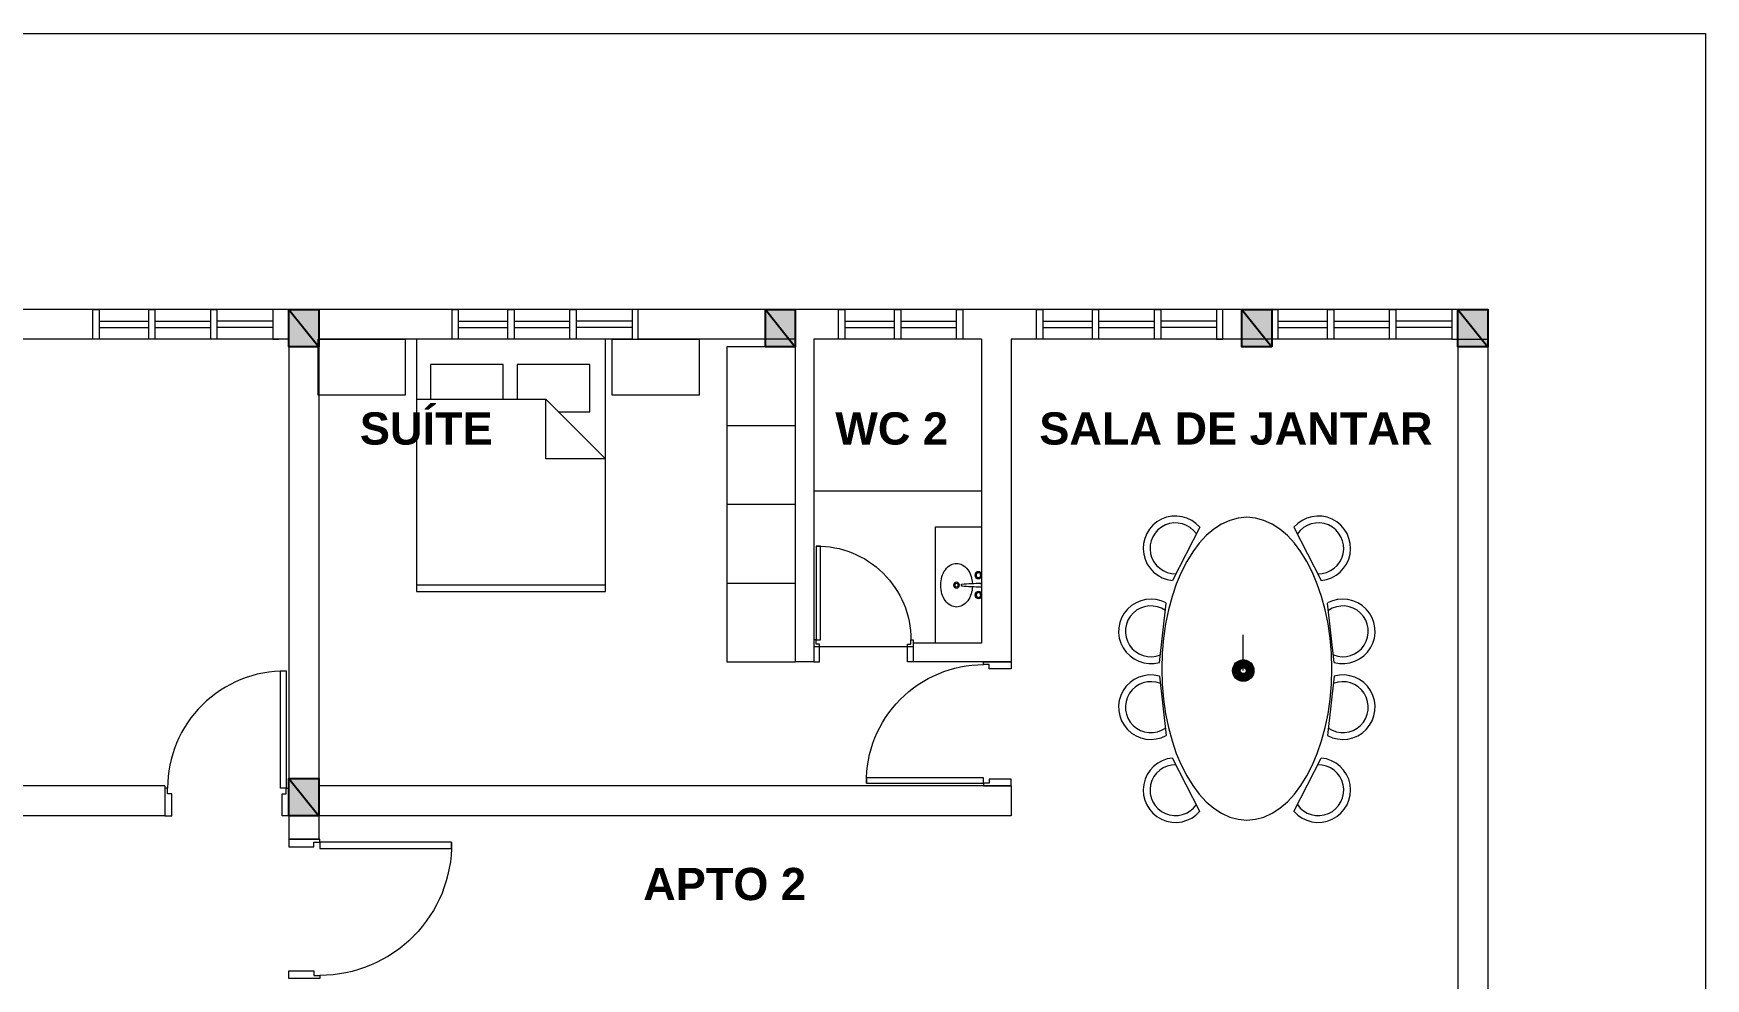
# Model space of a CAD drawing. Header units: millimetres. Extents: x 4398 to 4524, y 1896 to 1957.
# Drawn here: x 4425.44 to 4438.91, y 1942.38 to 1950 of the extents above; entities that cross this region are included whole.
import ezdxf

# ---------------------------------------------------------------- set-up
doc = ezdxf.new("R2010")
doc.units = ezdxf.units.MM
for name, color, linetype, lineweight in [('C-Moveis', 7, 'Continuous', 5), ('C-Paredes-Acessorios', 20, 'Continuous', 5), ('C-Peças-Diversos', 7, 'Continuous', 5), ('C-Portas', 7, 'Continuous', 5), ('C-Texto', 4, 'Continuous', 9)]:
    doc.layers.add(name, color=color, linetype=linetype, lineweight=lineweight)
doc.layers.add('C-Pilares', color=7, linetype='Continuous', plot=False)
doc.styles.add('BOLD', font='arialbd.ttf')

# ---------------------------------------------------------------- blocks, each defined once
blk = doc.blocks.new('Lvt-b-pl')
for p, q in [((5.5, 0.1), (5.5, 1.9)), ((5.5, 0.1), (5.5, -1.7)), ((25.5, 0.1), (25.5, 0.9)), ((25.5, 0.1), (25.5, -0.7))]:
    blk.add_line(p, q)
for points in [[(46.5, 0, 0.073281), (45.2, 8.7, 0.084248), (41.8, 15.6, 0.106469), (36.3, 20.5, 0.130159), (30.5, 22, 0.130159), (24.7, 20.5, 0.106469), (19.2, 15.6, 0.084248), (15.8, 8.7, 0.058268), (14.6, 1.8, 0.073281)], [(14.5, -1.6, 0.059592), (15.8, -8.7, 0.084248), (19.2, -15.6, 0.106469), (24.7, -20.5, 0.130159), (30.5, -22, 0.130159), (36.3, -20.5, 0.106469), (41.8, -15.6, 0.084248), (45.2, -8.7, 0.073281), (46.5, 0, 0.073281)]]:
    blk.add_lwpolyline(points, format="xyb")
for centre, radius in [((8.5, 10.1), 3.5), ((8.5, 10.1), 2.5), ((8.5, 10.1), 2.4), ((30.5, 0), 3), ((30.5, 0), 1.75), ((8.5, -9.9), 3.5), ((8.5, -9.9), 2.5), ((8.5, -9.9), 2.4)]:
    blk.add_circle(centre, radius)
for centre, radius, start, end in [((5.7, 1.9), 0.2, 89.1103, 180), ((1.3, -282.9), 285, 85.161, 89.1103), ((25.3, 0.9), 0.2, 0, 85.161), ((5.7, -1.7), 0.2, 180, 270.8897), ((1.3, 283), 285, 270.8897, 274.839), ((25.3, -0.7), 0.2, 274.839, 0)]:
    blk.add_arc(centre, radius, start, end)
blk = doc.blocks.new('d9-2')
at = {"layer": 'C-Portas'}
for p, q in [((-0.06, 0.2), (-0.06, 1.05)), ((-0.06, 1.05), (-0.02, 1.05)), ((-0.02, 1.05), (-0.02, 0.2)), ((-0.88, 0.2), (-0.9, 0.2)), ((-0.9, 0.2), (-0.9, 0)), ((-0.88, 0.16), (-0.88, 0.2)), ((-0.85, 0.16), (-0.88, 0.16)), ((-0.85, 0), (-0.85, 0.16)), ((-0.02, 0.2), (-0.06, 0.2)), ((-0.05, 0), (-0.05, 0.16)), ((-0.05, 0.16), (-0.02, 0.16)), ((-0.02, 0.16), (-0.02, 0.2)), ((-0.02, 0.2), (0, 0.2)), ((0, 0.2), (0, 0)), ((-0.9, 0), (-0.85, 0)), ((0, 0), (-0.05, 0))]:
    blk.add_line(p, q, dxfattribs=at)
blk.add_arc((-0.03, 0.2), 0.85, 89.3299, 180, dxfattribs=at)
blk = doc.blocks.new('A$C2A3D30EB')
at = {"layer": 'C-Pilares'}
for color, points in [(6, [(0, 0), (24, 30), (0, 30)]), (6, [(24, 30), (0, 30), (0, 0)]), (135, [(24, 30), (0, 0), (24, 0)])]:
    blk.add_hatch(color=color, dxfattribs=at).paths.add_polyline_path(points)
blk.add_line((24, 30), (0, 0), dxfattribs=at)
at = {"layer": 'C-Pilares', "color": 7}
blk.add_lwpolyline([(0, 0), (24, 0), (24, 30), (0, 30)], close=True, dxfattribs=at)
blk = doc.blocks.new('RECTANG')
for p, q in [((1, 1), (0, 1)), ((0, 1), (0, 0)), ((1, 0), (1, 1)), ((0, 0), (1, 0))]:
    blk.add_line(p, q)

msp = doc.modelspace()

# ---------------------------------------------------------------- hatches: boundary and pattern name
at = {"layer": 'C-Moveis'}
h = msp.add_hatch(dxfattribs=at)
h.set_pattern_fill('ANSI31', color=256, scale=0.01, angle=-90)
h.set_pattern_definition([(315, (-150519.8387877, -382089.8602642), (0.000883883476483, 0.000883883476483), [])])
h.paths.add_polyline_path([(4435.189, 1944.951, -1), (4435.189, 1944.779, -1)])
h.paths.add_polyline_path([(4435.189, 1944.84, 1), (4435.189, 1944.889, 1)], flags=16)
h = msp.add_hatch(dxfattribs=at)
h.set_pattern_fill('ANSI31', color=256, scale=0.01, angle=-90)
h.set_pattern_definition([(315, (-150523.4951777, -382090.0929722), (0.000883883476483, 0.000883883476483), [])])
h.paths.add_polyline_path([(4435.189, 1944.951, -1), (4435.189, 1944.779, -1)])
h.paths.add_polyline_path([(4435.189, 1944.84, 1), (4435.189, 1944.889, 1)], flags=16)

# ---------------------------------------------------------------- linework, layer by layer
for p, q in [((4431.029, 1947.475), (4431.029, 1944.935)), ((4431.029, 1947.475), (4431.029, 1944.935)), ((4429.225, 1947.332), (4428.641, 1947.332)), ((4428.641, 1947.332), (4428.641, 1947.052)), ((4429.225, 1947.052), (4429.225, 1947.332)), ((4429.339, 1947.332), (4429.339, 1947.052)), ((4429.924, 1947.332), (4429.339, 1947.332)), ((4429.924, 1946.951), (4429.924, 1947.332)), ((4428.527, 1947.052), (4429.568, 1947.052)), ((4429.568, 1947.052), (4430.051, 1946.57)), ((4429.568, 1946.57), (4429.568, 1947.052)), ((4429.67, 1946.951), (4429.924, 1946.951)), ((4431.029, 1946.84), (4431.579, 1946.84)), ((4431.029, 1946.84), (4431.579, 1946.84)), ((4430.051, 1946.57), (4429.568, 1946.57)), ((4431.029, 1946.205), (4431.579, 1946.205)), ((4431.029, 1946.205), (4431.579, 1946.205)), ((4434.84, 1946.02), (4434.62, 1945.591)), ((4434.84, 1946.02), (4434.62, 1945.591)), ((4435.597, 1946.02), (4435.817, 1945.591)), ((4435.597, 1946.02), (4435.817, 1945.591)), ((4430.051, 1945.554), (4428.527, 1945.554)), ((4431.029, 1945.57), (4431.579, 1945.57)), ((4431.029, 1945.57), (4431.579, 1945.57)), ((4434.514, 1944.93), (4434.568, 1945.409)), ((4434.514, 1944.93), (4434.568, 1945.409)), ((4435.923, 1944.93), (4435.869, 1945.409)), ((4435.923, 1944.93), (4435.869, 1945.409)), ((4435.189, 1944.865), (4435.189, 1945.154)), ((4435.189, 1944.865), (4435.189, 1945.154)), ((4431.029, 1944.935), (4431.579, 1944.935)), ((4431.029, 1944.935), (4431.579, 1944.935)), ((4434.514, 1944.82), (4434.568, 1944.341)), ((4434.514, 1944.82), (4434.568, 1944.341)), ((4435.923, 1944.82), (4435.869, 1944.341)), ((4435.923, 1944.82), (4435.869, 1944.341)), ((4434.84, 1943.73), (4434.62, 1944.159)), ((4434.84, 1943.73), (4434.62, 1944.159)), ((4435.597, 1943.73), (4435.817, 1944.159)), ((4435.597, 1943.73), (4435.817, 1944.159))]:
    msp.add_line(p, q, dxfattribs=at)
for points in [[(4427.735, 1947.535), (4428.435, 1947.535), (4428.435, 1947.085), (4427.735, 1947.085)], [(4427.735, 1947.535), (4428.435, 1947.535), (4428.435, 1947.085), (4427.735, 1947.085)], [(4430.104, 1947.535), (4430.804, 1947.535), (4430.804, 1947.085), (4430.104, 1947.085)], [(4430.104, 1947.535), (4430.804, 1947.535), (4430.804, 1947.085), (4430.104, 1947.085)]]:
    msp.add_lwpolyline(points, close=True, dxfattribs=at)
for radius in [0.0862, 0.0862, 0.0246, 0.0246]:
    msp.add_circle((4435.189, 1944.865), radius, dxfattribs=at)
for centre, radius, start, end in [((4434.643, 1945.85), 0.26, 40.955, 264.7871), ((4434.643, 1945.85), 0.26, 40.955, 264.7871), ((4435.794, 1945.85), 0.26, 275.2129, 139.045), ((4435.794, 1945.85), 0.26, 275.2129, 139.045), ((4434.643, 1945.85), 0.205, 34.6078, 271.1343), ((4434.643, 1945.85), 0.205, 34.6078, 271.1343), ((4435.794, 1945.85), 0.205, 268.8657, 145.3922), ((4435.794, 1945.85), 0.205, 268.8657, 145.3922), ((4434.445, 1945.181), 0.26, 61.6471, 285.4792), ((4434.445, 1945.181), 0.26, 61.6471, 285.4792), ((4435.992, 1945.181), 0.26, 254.5208, 118.3529), ((4435.992, 1945.181), 0.26, 254.5208, 118.3529), ((4434.445, 1945.181), 0.205, 55.3, 291.8264), ((4434.445, 1945.181), 0.205, 55.3, 291.8264), ((4435.992, 1945.181), 0.205, 248.1736, 124.7), ((4435.992, 1945.181), 0.205, 248.1736, 124.7), ((4434.445, 1944.57), 0.26, 74.5208, 298.3529), ((4434.445, 1944.57), 0.26, 74.5208, 298.3529), ((4434.445, 1944.57), 0.205, 68.1736, 304.7), ((4434.445, 1944.57), 0.205, 68.1736, 304.7), ((4435.992, 1944.57), 0.26, 241.6471, 105.4792), ((4435.992, 1944.57), 0.26, 241.6471, 105.4792), ((4435.992, 1944.57), 0.205, 235.3, 111.8264), ((4435.992, 1944.57), 0.205, 235.3, 111.8264), ((4434.643, 1943.901), 0.26, 95.2129, 319.045), ((4434.643, 1943.901), 0.26, 95.2129, 319.045), ((4434.643, 1943.901), 0.205, 88.8657, 325.3922), ((4434.643, 1943.901), 0.205, 88.8657, 325.3922), ((4435.794, 1943.901), 0.26, 220.955, 84.7871), ((4435.794, 1943.901), 0.26, 220.955, 84.7871), ((4435.794, 1943.901), 0.205, 214.6078, 91.1343), ((4435.794, 1943.901), 0.205, 214.6078, 91.1343)]:
    msp.add_arc(centre, radius, start, end, dxfattribs=at)
at = {"layer": 'C-Moveis', "extrusion": (0, 0, -1)}
msp.add_ellipse((4435.218, 1944.88), major_axis=(0, -1.22), ratio=0.561475, dxfattribs=at)
msp.add_ellipse((4435.218, 1944.88), major_axis=(0, -1.22), ratio=0.561475, dxfattribs=at)
at = {"layer": 'C-Paredes-Acessorios'}
for p, q in [((4425.919, 1947.775), (4422.634, 1947.775)), ((4425.919, 1947.775), (4422.634, 1947.775)), ((4427.369, 1947.775), (4425.919, 1947.775)), ((4425.919, 1947.535), (4425.919, 1947.775)), ((4427.369, 1947.775), (4425.919, 1947.775)), ((4425.919, 1947.535), (4425.919, 1947.775)), ((4428.814, 1947.775), (4426.394, 1947.775)), ((4428.814, 1947.775), (4426.394, 1947.775)), ((4427.499, 1947.535), (4427.499, 1947.775)), ((4427.499, 1947.535), (4427.499, 1947.775)), ((4430.264, 1947.775), (4428.814, 1947.775)), ((4428.814, 1947.535), (4428.814, 1947.775)), ((4430.264, 1947.775), (4428.814, 1947.775)), ((4428.814, 1947.535), (4428.814, 1947.775)), ((4437.159, 1947.775), (4430.314, 1947.775)), ((4430.314, 1947.535), (4430.314, 1947.775)), ((4437.159, 1947.775), (4430.314, 1947.775)), ((4430.314, 1947.535), (4430.314, 1947.775)), ((4431.929, 1947.535), (4431.929, 1947.775)), ((4431.929, 1947.535), (4431.929, 1947.775)), ((4434.974, 1947.775), (4433.524, 1947.775)), ((4433.524, 1947.535), (4433.524, 1947.775)), ((4434.974, 1947.775), (4433.524, 1947.775)), ((4433.524, 1947.535), (4433.524, 1947.775)), ((4435.419, 1947.775), (4434.154, 1947.775)), ((4435.419, 1947.775), (4434.154, 1947.775)), ((4435.024, 1947.535), (4435.024, 1947.775)), ((4435.024, 1947.535), (4435.024, 1947.775)), ((4436.869, 1947.775), (4435.419, 1947.775)), ((4435.419, 1947.535), (4435.419, 1947.775)), ((4436.869, 1947.775), (4435.419, 1947.775)), ((4435.419, 1947.535), (4435.419, 1947.775)), ((4437.159, 1947.775), (4436.919, 1947.775)), ((4436.919, 1947.535), (4436.919, 1947.775)), ((4437.159, 1947.775), (4436.919, 1947.775)), ((4436.919, 1947.535), (4436.919, 1947.775)), ((4437.159, 1947.775), (4437.159, 1938.355)), ((4437.159, 1947.775), (4437.159, 1938.355)), ((4425.969, 1947.68), (4426.369, 1947.68)), ((4425.969, 1947.68), (4426.369, 1947.68)), ((4425.969, 1947.63), (4426.369, 1947.63)), ((4425.969, 1947.63), (4426.369, 1947.63)), ((4426.419, 1947.68), (4426.869, 1947.68)), ((4426.419, 1947.68), (4426.869, 1947.68)), ((4426.419, 1947.63), (4426.869, 1947.63)), ((4426.419, 1947.63), (4426.869, 1947.63)), ((4427.369, 1947.68), (4426.919, 1947.68)), ((4427.369, 1947.68), (4426.919, 1947.68)), ((4427.369, 1947.63), (4426.919, 1947.63)), ((4427.369, 1947.63), (4426.919, 1947.63)), ((4428.864, 1947.68), (4429.264, 1947.68)), ((4428.864, 1947.68), (4429.264, 1947.68)), ((4428.864, 1947.63), (4429.264, 1947.63)), ((4428.864, 1947.63), (4429.264, 1947.63)), ((4429.314, 1947.68), (4429.764, 1947.68)), ((4429.314, 1947.68), (4429.764, 1947.68)), ((4429.314, 1947.63), (4429.764, 1947.63)), ((4429.314, 1947.63), (4429.764, 1947.63)), ((4430.264, 1947.68), (4429.814, 1947.68)), ((4430.264, 1947.68), (4429.814, 1947.68)), ((4430.264, 1947.63), (4429.814, 1947.63)), ((4430.264, 1947.63), (4429.814, 1947.63)), ((4431.979, 1947.68), (4432.379, 1947.68)), ((4431.979, 1947.68), (4432.379, 1947.68)), ((4431.979, 1947.63), (4432.379, 1947.63)), ((4431.979, 1947.63), (4432.379, 1947.63)), ((4432.429, 1947.68), (4432.879, 1947.68)), ((4432.429, 1947.68), (4432.879, 1947.68)), ((4432.429, 1947.63), (4432.879, 1947.63)), ((4432.429, 1947.63), (4432.879, 1947.63)), ((4433.574, 1947.68), (4433.974, 1947.68)), ((4433.574, 1947.68), (4433.974, 1947.68)), ((4433.574, 1947.63), (4433.974, 1947.63)), ((4433.574, 1947.63), (4433.974, 1947.63)), ((4434.024, 1947.68), (4434.474, 1947.68)), ((4434.024, 1947.68), (4434.474, 1947.68)), ((4434.024, 1947.63), (4434.474, 1947.63)), ((4434.024, 1947.63), (4434.474, 1947.63)), ((4434.974, 1947.68), (4434.524, 1947.68)), ((4434.974, 1947.68), (4434.524, 1947.68)), ((4434.974, 1947.63), (4434.524, 1947.63)), ((4434.974, 1947.63), (4434.524, 1947.63)), ((4435.469, 1947.68), (4435.869, 1947.68)), ((4435.469, 1947.68), (4435.869, 1947.68)), ((4435.469, 1947.63), (4435.869, 1947.63)), ((4435.469, 1947.63), (4435.869, 1947.63)), ((4435.919, 1947.68), (4436.369, 1947.68)), ((4435.919, 1947.68), (4436.369, 1947.68)), ((4435.919, 1947.63), (4436.369, 1947.63)), ((4435.919, 1947.63), (4436.369, 1947.63)), ((4436.869, 1947.68), (4436.419, 1947.68)), ((4436.869, 1947.68), (4436.419, 1947.68)), ((4436.869, 1947.63), (4436.419, 1947.63)), ((4436.869, 1947.63), (4436.419, 1947.63)), ((4425.919, 1947.535), (4422.634, 1947.535)), ((4427.499, 1947.535), (4425.919, 1947.535)), ((4427.449, 1947.535), (4425.999, 1947.535)), ((4427.449, 1947.535), (4425.999, 1947.535)), ((4427.499, 1947.535), (4426.474, 1947.535)), ((4427.499, 1947.535), (4426.474, 1947.535)), ((4427.499, 1947.535), (4427.499, 1943.695)), ((4427.499, 1947.535), (4427.499, 1943.695)), ((4428.814, 1947.535), (4427.739, 1947.535)), ((4427.739, 1947.535), (4427.739, 1943.935)), ((4428.814, 1947.535), (4427.739, 1947.535)), ((4427.739, 1947.535), (4427.739, 1943.935)), ((4430.264, 1947.535), (4428.814, 1947.535)), ((4430.264, 1947.535), (4428.814, 1947.535)), ((4431.339, 1947.535), (4430.314, 1947.535)), ((4431.579, 1947.535), (4430.314, 1947.535)), ((4431.339, 1947.475), (4431.029, 1947.475)), ((4431.339, 1947.475), (4431.029, 1947.475)), ((4431.579, 1947.535), (4431.579, 1944.935)), ((4431.579, 1947.535), (4431.579, 1944.935)), ((4433.079, 1947.535), (4431.729, 1947.535)), ((4431.729, 1947.535), (4431.729, 1945.085)), ((4433.079, 1947.535), (4431.729, 1947.535)), ((4431.729, 1947.535), (4431.729, 1945.085)), ((4433.079, 1947.535), (4433.079, 1945.085)), ((4433.079, 1947.535), (4433.079, 1945.085)), ((4435.179, 1947.535), (4433.319, 1947.535)), ((4433.319, 1947.535), (4433.319, 1944.935)), ((4435.419, 1947.535), (4433.319, 1947.535)), ((4433.319, 1947.535), (4433.319, 1944.935)), ((4434.974, 1947.535), (4433.524, 1947.535)), ((4434.974, 1947.535), (4433.524, 1947.535)), ((4436.869, 1947.535), (4435.419, 1947.535)), ((4436.869, 1947.535), (4435.419, 1947.535)), ((4436.919, 1947.535), (4437.159, 1947.535)), ((4436.919, 1947.535), (4436.919, 1942.195)), ((4436.919, 1947.535), (4437.159, 1947.535)), ((4433.079, 1946.31), (4431.729, 1946.31)), ((4433.079, 1946.31), (4431.729, 1946.31)), ((4431.729, 1945.085), (4431.729, 1944.935)), ((4432.529, 1945.055), (4431.729, 1945.055)), ((4432.529, 1945.055), (4431.729, 1945.055)), ((4433.079, 1945.085), (4432.529, 1945.085)), ((4433.079, 1945.085), (4432.529, 1945.085)), ((4432.529, 1945.085), (4432.529, 1944.935)), ((4431.729, 1944.935), (4431.579, 1944.935)), ((4431.729, 1944.935), (4431.579, 1944.935)), ((4433.319, 1944.935), (4432.529, 1944.935)), ((4433.319, 1944.935), (4432.529, 1944.935)), ((4426.499, 1943.935), (4420.059, 1943.935)), ((4426.499, 1943.935), (4420.059, 1943.935)), ((4426.499, 1943.935), (4426.499, 1943.695)), ((4426.499, 1943.935), (4426.499, 1943.695)), ((4433.319, 1943.935), (4427.739, 1943.935)), ((4433.319, 1943.935), (4427.739, 1943.935)), ((4433.319, 1943.935), (4433.319, 1943.695)), ((4433.319, 1943.935), (4433.319, 1943.695)), ((4426.499, 1943.695), (4419.819, 1943.695)), ((4426.499, 1943.695), (4420.059, 1943.695)), ((4427.499, 1943.695), (4427.499, 1943.507)), ((4427.499, 1943.695), (4427.499, 1943.507)), ((4433.319, 1943.695), (4427.739, 1943.695)), ((4427.739, 1943.695), (4427.739, 1943.507)), ((4433.319, 1943.695), (4427.739, 1943.695)), ((4427.739, 1943.695), (4427.739, 1943.507)), ((4427.499, 1943.507), (4427.739, 1943.507)), ((4427.499, 1943.507), (4427.739, 1943.507))]:
    msp.add_line(p, q, dxfattribs=at)
at = {"layer": 'C-Paredes-Acessorios', "color": 3}
msp.add_line((4432.529, 1945.055), (4431.729, 1945.055), dxfattribs=at)
msp.add_line((4432.529, 1945.055), (4431.729, 1945.055), dxfattribs=at)
for points in [[(4425.919, 1947.775), (4425.969, 1947.775), (4425.969, 1947.535), (4425.919, 1947.535)], [(4425.919, 1947.775), (4425.969, 1947.775), (4425.969, 1947.535), (4425.919, 1947.535)], [(4427.419, 1947.775), (4427.369, 1947.775), (4427.369, 1947.535), (4427.419, 1947.535)], [(4427.419, 1947.775), (4427.419, 1947.775), (4427.369, 1947.775), (4427.369, 1947.535), (4427.419, 1947.535)], [(4427.419, 1947.775), (4427.369, 1947.775), (4427.369, 1947.535), (4427.419, 1947.535)], [(4427.419, 1947.775), (4427.419, 1947.775), (4427.369, 1947.775), (4427.369, 1947.535), (4427.419, 1947.535)], [(4428.814, 1947.775), (4428.864, 1947.775), (4428.864, 1947.535), (4428.814, 1947.535)], [(4428.814, 1947.775), (4428.864, 1947.775), (4428.864, 1947.535), (4428.814, 1947.535)], [(4430.314, 1947.775), (4430.264, 1947.775), (4430.264, 1947.535), (4430.314, 1947.535)], [(4430.314, 1947.775), (4430.314, 1947.775), (4430.264, 1947.775), (4430.264, 1947.535), (4430.314, 1947.535)], [(4430.314, 1947.775), (4430.264, 1947.775), (4430.264, 1947.535), (4430.314, 1947.535)], [(4430.314, 1947.775), (4430.314, 1947.775), (4430.264, 1947.775), (4430.264, 1947.535), (4430.314, 1947.535)], [(4431.929, 1947.775), (4431.979, 1947.775), (4431.979, 1947.535), (4431.929, 1947.535)], [(4431.929, 1947.775), (4431.979, 1947.775), (4431.979, 1947.535), (4431.929, 1947.535)], [(4433.524, 1947.775), (4433.574, 1947.775), (4433.574, 1947.535), (4433.524, 1947.535)], [(4433.524, 1947.775), (4433.574, 1947.775), (4433.574, 1947.535), (4433.524, 1947.535)], [(4435.024, 1947.775), (4434.974, 1947.775), (4434.974, 1947.535), (4435.024, 1947.535)], [(4435.024, 1947.775), (4435.024, 1947.775), (4434.974, 1947.775), (4434.974, 1947.535), (4435.024, 1947.535)], [(4435.024, 1947.775), (4434.974, 1947.775), (4434.974, 1947.535), (4435.024, 1947.535)], [(4435.024, 1947.775), (4435.024, 1947.775), (4434.974, 1947.775), (4434.974, 1947.535), (4435.024, 1947.535)], [(4435.419, 1947.775), (4435.469, 1947.775), (4435.469, 1947.535), (4435.419, 1947.535)], [(4435.419, 1947.775), (4435.469, 1947.775), (4435.469, 1947.535), (4435.419, 1947.535)], [(4436.919, 1947.775), (4436.869, 1947.775), (4436.869, 1947.535), (4436.919, 1947.535)], [(4436.919, 1947.775), (4436.919, 1947.775), (4436.869, 1947.775), (4436.869, 1947.535), (4436.919, 1947.535)], [(4436.919, 1947.775), (4436.869, 1947.775), (4436.869, 1947.535), (4436.919, 1947.535)], [(4436.919, 1947.775), (4436.919, 1947.775), (4436.869, 1947.775), (4436.869, 1947.535), (4436.919, 1947.535)]]:
    msp.add_lwpolyline(points, dxfattribs=at)
for points in [[(4426.369, 1947.535), (4426.369, 1947.775), (4426.419, 1947.775), (4426.419, 1947.535)], [(4426.369, 1947.535), (4426.369, 1947.775), (4426.419, 1947.775), (4426.419, 1947.535)], [(4426.869, 1947.535), (4426.869, 1947.775), (4426.919, 1947.775), (4426.919, 1947.535)], [(4426.869, 1947.535), (4426.869, 1947.775), (4426.919, 1947.775), (4426.919, 1947.535)], [(4429.264, 1947.535), (4429.264, 1947.775), (4429.314, 1947.775), (4429.314, 1947.535)], [(4429.264, 1947.535), (4429.264, 1947.775), (4429.314, 1947.775), (4429.314, 1947.535)], [(4429.764, 1947.535), (4429.764, 1947.775), (4429.814, 1947.775), (4429.814, 1947.535)], [(4429.764, 1947.535), (4429.764, 1947.775), (4429.814, 1947.775), (4429.814, 1947.535)], [(4432.379, 1947.535), (4432.379, 1947.775), (4432.429, 1947.775), (4432.429, 1947.535)], [(4432.379, 1947.535), (4432.379, 1947.775), (4432.429, 1947.775), (4432.429, 1947.535)], [(4432.879, 1947.535), (4432.879, 1947.775), (4432.929, 1947.775), (4432.929, 1947.535)], [(4432.879, 1947.535), (4432.879, 1947.775), (4432.929, 1947.775), (4432.929, 1947.535)], [(4433.974, 1947.535), (4433.974, 1947.775), (4434.024, 1947.775), (4434.024, 1947.535)], [(4433.974, 1947.535), (4433.974, 1947.775), (4434.024, 1947.775), (4434.024, 1947.535)], [(4434.474, 1947.535), (4434.474, 1947.775), (4434.524, 1947.775), (4434.524, 1947.535)], [(4434.474, 1947.535), (4434.474, 1947.775), (4434.524, 1947.775), (4434.524, 1947.535)], [(4435.869, 1947.535), (4435.869, 1947.775), (4435.919, 1947.775), (4435.919, 1947.535)], [(4435.869, 1947.535), (4435.869, 1947.775), (4435.919, 1947.775), (4435.919, 1947.535)], [(4436.369, 1947.535), (4436.369, 1947.775), (4436.419, 1947.775), (4436.419, 1947.535)], [(4436.369, 1947.535), (4436.369, 1947.775), (4436.419, 1947.775), (4436.419, 1947.535)]]:
    msp.add_lwpolyline(points, close=True, dxfattribs=at)
at = {"layer": 'C-Peças-Diversos'}
for p, q in [((4432.709, 1945.085), (4432.709, 1946.022)), ((4432.709, 1946.022), (4433.079, 1946.022)), ((4432.709, 1945.085), (4432.709, 1946.022)), ((4432.709, 1946.022), (4433.079, 1946.022))]:
    msp.add_line(p, q, dxfattribs=at)
at = {"layer": 'C-Portas', "color": 3}
msp.add_line((4432.529, 1945.055), (4431.729, 1945.055), dxfattribs=at)
msp.add_line((4432.529, 1945.055), (4431.729, 1945.055), dxfattribs=at)
at = {"layer": 'C-Portas'}
msp.add_line((4432.529, 1945.055), (4431.729, 1945.055), dxfattribs=at)
msp.add_line((4432.529, 1945.055), (4431.729, 1945.055), dxfattribs=at)
at = {"layer": 'C-Texto', "color": 5}
msp.add_lwpolyline([(4397.95, 1949.999), (4438.915, 1949.999), (4438.915, 1929.24), (4397.95, 1929.24)], close=True, dxfattribs=at)

# ---------------------------------------------------------------- block references
at = {"layer": 'C-Moveis', "xscale": 2.032000000006519, "yscale": 1.523999999975786, "zscale": 2.032000000006519, "rotation": 90}
msp.add_blockref('RECTANG', (4430.051, 1945.503), dxfattribs=at)
at = {"layer": 'C-Paredes-Acessorios', "xscale": -0.01, "yscale": 0.01, "zscale": 0.01}
for p in [(4427.739, 1947.475), (4427.739, 1947.475), (4431.579, 1947.475), (4431.579, 1947.475), (4435.419, 1947.475), (4435.419, 1947.475), (4437.159, 1947.475), (4437.159, 1947.475), (4427.739, 1943.695), (4427.739, 1943.695)]:
    msp.add_blockref('A$C2A3D30EB', p, dxfattribs=at)
at = {"layer": 'C-Peças-Diversos', "xscale": -0.008, "yscale": 0.008, "zscale": 0.008}
msp.add_blockref('Lvt-b-pl', (4433.123, 1945.553), dxfattribs=at)
msp.add_blockref('Lvt-b-pl', (4433.123, 1945.553), dxfattribs=at)
at = {"layer": 'C-Portas', "linetype": 'Continuous'}
for p, xscale, yscale, zscale in [((4431.729, 1944.935), -0.8888888888887596, 0.8888888888887596, 0.8888888888887596), ((4431.729, 1944.935), -0.8888888888887596, 0.8888888888887596, 0.8888888888887596), ((4427.499, 1943.695), 1.111111111094942, 1.111111111094942, 1.111111111094942), ((4427.499, 1943.695), 1.111111111094942, 1.111111111094942, 1.111111111094942)]:
    msp.add_blockref('d9-2', p, dxfattribs=dict(at, xscale=xscale, yscale=yscale, zscale=zscale))
for p, xscale, yscale, zscale, rotation in [((4433.319, 1943.935), -1.111111111094942, 1.111111111094942, 1.111111111094942, 90), ((4433.319, 1943.935), -1.111111111094942, 1.111111111094942, 1.111111111094942, 90), ((4427.499, 1943.507), -1.248444444426277, 1.248444444426277, 1.248444444426277, 270), ((4427.499, 1943.507), -1.248444444426277, 1.248444444426277, 1.248444444426277, 270)]:
    msp.add_blockref('d9-2', p, dxfattribs=dict(at, xscale=xscale, yscale=yscale, zscale=zscale, rotation=rotation))

# ---------------------------------------------------------------- texts
at = {"layer": 'C-Texto', "style": 'BOLD'}
for s, p in [('SUÍTE', (4428.071, 1946.686)), ('WC 2', (4431.902, 1946.686)), ('SALA DE JANTAR', (4433.546, 1946.686)), ('APTO 2', (4430.354, 1943.015))]:
    msp.add_text(s, height=0.26, dxfattribs=at).set_placement(p)

doc.saveas('drawing.dxf')
